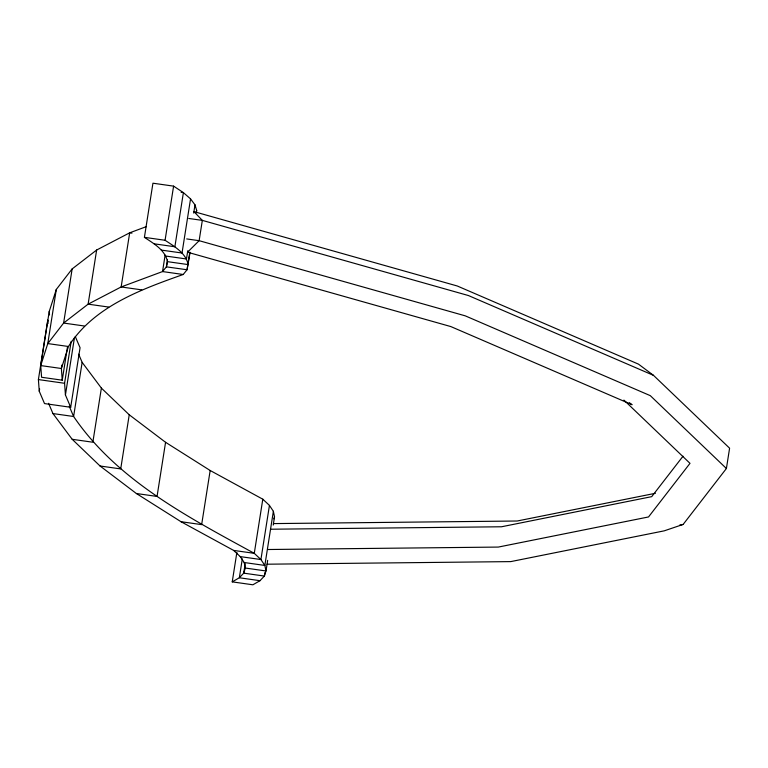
<?xml version="1.0" encoding="UTF-8"?>
<svg xmlns="http://www.w3.org/2000/svg" width="768" height="768" viewBox="0 0 768 768"><rect width="100%" height="100%" fill="white"/><g stroke="black" fill="none" stroke-linecap="round" stroke-linejoin="round"><path stroke-width="1.15" d="M75.245 336.451L80.064 347.731L70.685 407.28L44.515 403.574L39.264 391.267L38.4 379.574L47.779 320.026L48.038 323.539M146.458 226.579L129.677 232.819L96.643 250.022L72.144 268.925L56.314 289.43L49.238 311.443L40.723 365.578L41.578 377.261L62.237 380.189L67.43 347.232M39.264 391.267L39.629 388.934M56.314 289.43L47.789 343.574L40.723 365.578L61.382 368.496L62.237 380.189M72.144 268.925L63.619 323.059L47.789 343.574L68.448 346.493C93.773 306.576 140.698 289.546 183.197 274.493L187.056 269.77L190.003 252.816M61.93 364.973L61.382 368.496L68.448 346.493M70.685 407.28L65.434 394.973L64.57 383.28L71.184 341.251M65.434 394.973L74.438 337.757M96.643 250.022L88.118 304.157L63.619 323.059L84.278 325.987M78.634 354.154L82.138 362.362L73.613 416.496C117.082 480.374 188.237 517.181 254.275 553.334L260.918 559.536L264.845 565.44L265.997 570.97L264.374 576.067L259.997 580.694L252.893 584.794L232.234 581.866L236.87 552.451M82.138 362.362L101.376 388.09L92.851 442.224L72.192 439.296L52.954 413.568L48.576 403.315M108.778 307.075L88.118 304.157L121.152 286.954L162.538 271.565L166.397 266.842L167.491 261.658C165.187 249.888 153.562 243.504 144.413 237.341L152.938 183.206L173.597 186.134L183.398 192.624L190.55 198.883L194.995 204.845L196.675 210.451L196.31 212.803M101.376 388.09L129.235 414.787L120.71 468.922L100.051 465.994L72.192 439.296M167.491 261.658L188.15 264.586C185.846 252.806 174.221 246.422 165.072 240.269L173.597 186.134M165.13 255.091L162.538 271.565L183.197 274.493M167.51 259.786L166.397 266.842L187.056 269.77L189.84 252.115M190.55 198.883L182.026 253.018L161.366 250.09M187.766 250.742L186.47 258.979L165.811 256.051M193.699 213.082L194.995 204.845M129.235 414.787L165.571 442.301L157.046 496.435L136.387 493.517L100.051 465.994M165.571 442.301L210.173 470.496L201.648 524.63L180.989 521.702L136.387 493.517M242.294 558.941L239.338 577.766L232.234 581.866M245.194 563.731L243.715 573.149L239.338 577.766L259.997 580.694M210.173 470.496L262.8 499.2L254.275 553.334L233.616 550.406L180.989 521.702M262.8 499.2L269.443 505.402L260.918 559.536L240.259 556.618L233.616 550.406M269.443 505.402L273.37 511.306L264.845 565.44L244.186 562.512L240.259 556.618M264.931 572.534L264.374 576.067L243.715 573.149L245.338 568.042L244.186 562.512M267.667 560.371L265.997 570.97L245.338 568.042M273.226 525.072L274.522 516.835L273.37 511.306M267.062 564.202L510.758 561.61L664.234 530.842L683.136 524.429L726.403 468.499L729.6 448.195L653.51 375.36L638.486 364.147L457.248 285.984L193.93 211.613L202.33 220.378L468.432 295.546L653.51 375.36M196.243 212.525L196.675 210.451M273.869 518.87L274.522 516.835M683.011 456.211L651.725 496.646L501.504 526.771L271.181 529.219M655.402 493.296L517.152 521.011L273.456 523.594M679.632 525.13L683.136 524.429M267.984 549.514L498.307 547.075L648.528 516.95L690 463.344L623.933 400.099M181.104 192.298L183.398 192.624L174.874 246.758L154.214 243.83M188.765 218.467L202.33 220.378L199.133 240.682L187.536 252.211L450.854 326.582L632.093 404.746L629.28 402.643M186.701 238.925L199.133 240.682L465.235 315.84L650.314 395.664L726.403 468.499M131.971 233.146L129.677 232.819L121.152 286.954L141.811 289.882M144.413 237.341L165.072 240.269M38.4 379.574L64.57 383.28M52.954 413.568L73.613 416.496L69.235 406.234M49.238 311.443L49.498 314.947"/></g></svg>
